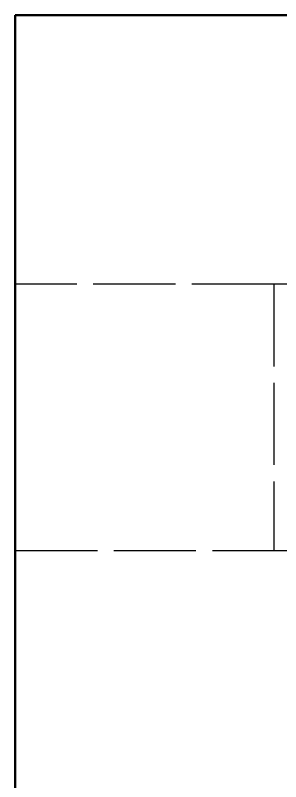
# Model space of a CAD drawing. Header units: millimetres. Extents: x 44692 to 172587, y -26854 to 14445.
# Drawn here: x 148511 to 149332, y -12847 to -10477 of the extents above; entities that cross this region are included whole.
import ezdxf

# ---------------------------------------------------------------- set-up
doc = ezdxf.new("R2010")
doc.units = ezdxf.units.MM
doc.header["$LTSCALE"] = 100
doc.linetypes.add('DASHEDX2', pattern=[3.048, 2.54, -0.508])
doc.layers.add('Area proceso', color=90, linetype='DASHEDX2')
doc.layers.add('Paredes', color=7, linetype='Continuous', lineweight=50)

msp = doc.modelspace()

# ---------------------------------------------------------------- linework, layer by layer
at = {"color": 3}
msp.add_line((148511.465, -11308.517), (148511.465, -12131.517), dxfattribs=at)
at = {"layer": 'Area proceso', "color": 3}
for p, q in [((149311.465, -11308.517), (148511.465, -11308.517)), ((148511.465, -12131.517), (149311.465, -12131.517))]:
    msp.add_line(p, q, dxfattribs=at)
at = {"layer": 'Area proceso'}
for p, q in [((150127.465, -11308.517), (149311.465, -11308.517)), ((149311.465, -11308.517), (149311.465, -12131.517)), ((149311.465, -12131.517), (150127.465, -12131.517))]:
    msp.add_line(p, q, dxfattribs=at)
at = {"layer": 'Paredes'}
for p, q in [((154189.941, -10476.822), (148511.465, -10476.822)), ((148511.465, -10622.68), (148511.465, -10522.68)), ((148511.465, -13217.233), (148511.465, -12764.358))]:
    msp.add_line(p, q, dxfattribs=at)
at = {"layer": 'Paredes', "color": 0}
msp.add_line((148511.465, -10476.822), (148511.465, -12764.358), dxfattribs=at)

doc.saveas('drawing.dxf')
